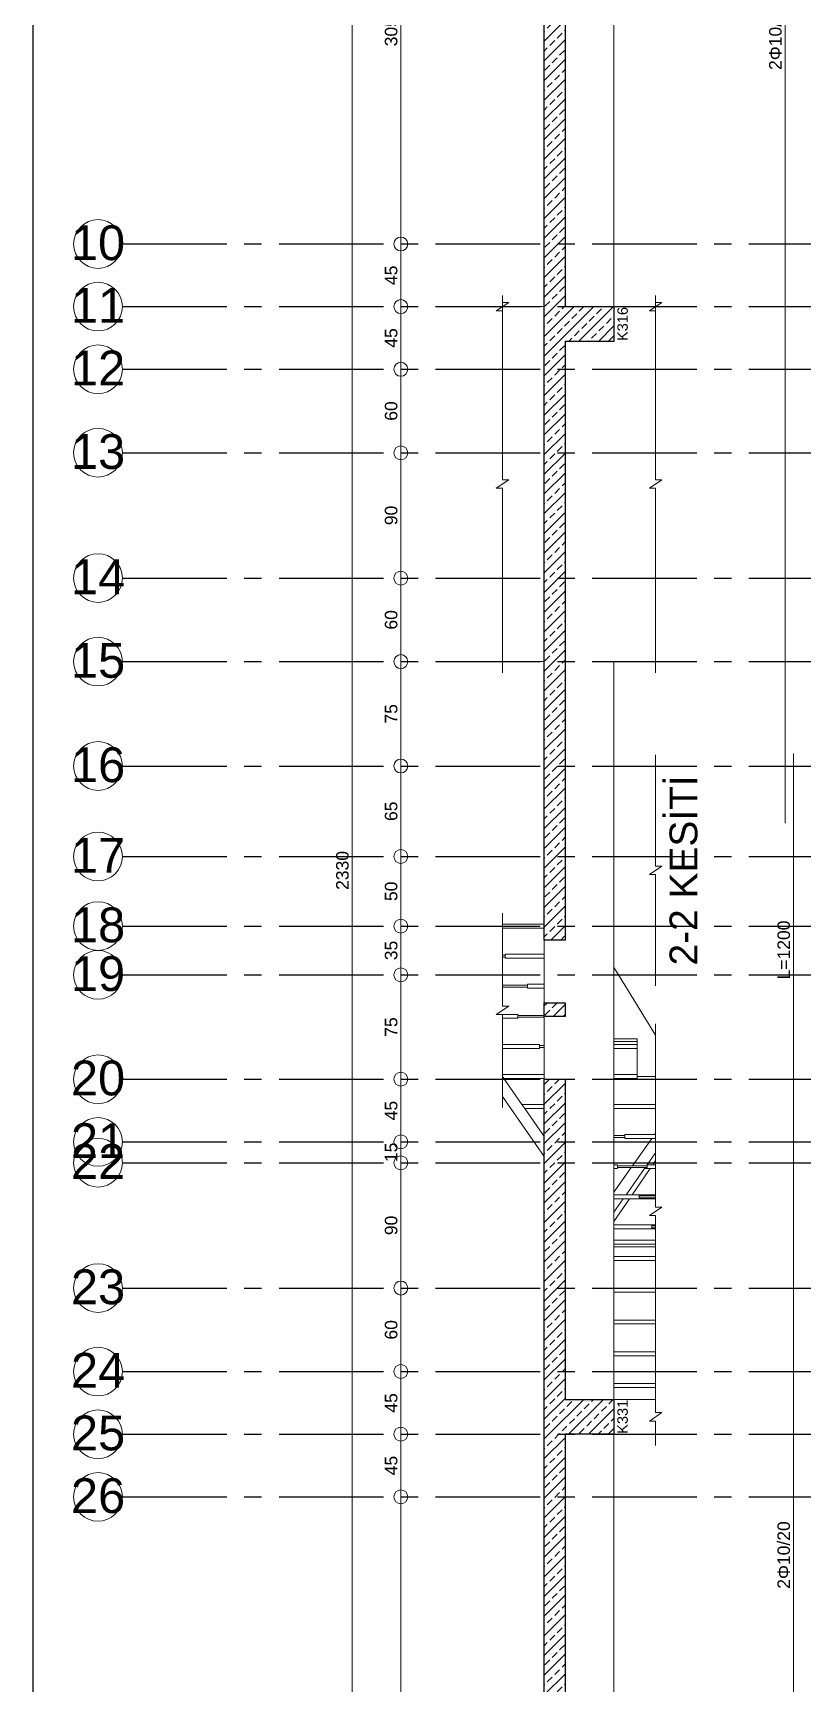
# Model space of a CAD drawing. Header units: millimetres. Extents: x 2232 to 85269, y -3593 to 5869.
# Drawn here: x 60452 to 61005, y 3523 to 4709 of the extents above; entities that cross this region are included whole.
import ezdxf

# ---------------------------------------------------------------- set-up
doc = ezdxf.new("R2010")
doc.units = ezdxf.units.MM
doc.linetypes.add('CENTER2', pattern=[112.5, 75, -12.5, 12.5, -12.5])
doc.linetypes.add('DASHDOT2', pattern=[12.7, 6.35, -3.175, 0, -3.175])
doc.layers.add('aks', color=251, linetype='DASHDOT2', lineweight=35)
for name, color, linetype in [('Donatı Topl. Uzun. Yazısı', 7, 'Continuous'), ('Donatı Yazısı', 7, 'Continuous'), ('Donatı Çizgisi', 7, 'Continuous'), ('Standart', 7, 'Continuous'), ('Ölçülendirme', 7, 'Continuous')]:
    doc.layers.add(name, color=color, linetype=linetype)
doc.styles.add('arial_1_18', font='arial.ttf', dxfattribs={"height": 0.2})
pattern_1 = [(45, (0, 0), (-7.07107, 7.07107), []), (45, (7.071, 0), (-7.07107, 7.07107), [5, -2.5])]

# ---------------------------------------------------------------- blocks, each defined once
blk = doc.blocks.new('IDE612Entity5161')
at = {"layer": 'Standart', "linetype": 'Continuous', "lineweight": -3}
h = blk.add_hatch(dxfattribs=at)
h.set_pattern_fill('ANSI33', color=171, scale=40, style=0)
h.set_pattern_definition(pattern_1)
h.paths.add_polyline_path([(-210, 2175), (-210, 1570), (-225, 1570), (-225, 2175)])
h = blk.add_hatch(dxfattribs=at)
h.set_pattern_fill('ANSI33', color=171, scale=40, style=0)
h.set_pattern_definition(pattern_1)
h.paths.add_polyline_path([(-175, 1570), (-175, 1545), (-225, 1545), (-225, 1570)])
h = blk.add_hatch(dxfattribs=at)
h.set_pattern_fill('ANSI33', color=171, scale=40, style=0)
h.set_pattern_definition(pattern_1)
h.paths.add_polyline_path([(-210, 1545), (-210, 1115), (-225, 1115), (-225, 1545)])
h = blk.add_hatch(dxfattribs=at)
h.set_pattern_fill('ANSI33', color=171, scale=40, style=0)
h.set_pattern_definition(pattern_1)
h.paths.add_polyline_path([(-210, 1070), (-210, 1060), (-225, 1060), (-225, 1070)])
h = blk.add_hatch(dxfattribs=at)
h.set_pattern_fill('ANSI33', color=171, scale=40, style=0)
h.set_pattern_definition(pattern_1)
h.paths.add_polyline_path([(-210, 1015), (-210, 785), (-225, 785), (-225, 1015)])
h = blk.add_hatch(dxfattribs=at)
h.set_pattern_fill('ANSI33', color=171, scale=40, style=0)
h.set_pattern_definition(pattern_1)
h.paths.add_polyline_path([(-175, 785), (-175, 760), (-225, 760), (-225, 785)])
h = blk.add_hatch(dxfattribs=at)
h.set_pattern_fill('ANSI33', color=171, scale=40, style=0)
h.set_pattern_definition(pattern_1)
h.paths.add_polyline_path([(-210, 760), (-210, 155), (-225, 155), (-225, 760)])
at = {"layer": 'Standart', "color": 159, "linetype": 'Continuous', "lineweight": -3}
for points in [[(-225, 1570), (-225, 2230)], [(-210, 2175), (-210, 1570)], [(-225, 1315), (-225, 1570)], [(-210, 1570), (-175, 1570)], [(-175, 1570), (-175, 1545)], [(-175, 1545), (-210, 1545)], [(-210, 1545), (-210, 1115)], [(-225, 1126.4), (-225, 1315)], [(-225, 1123.6), (-225, 1126.4)], [(-225, 1115), (-225, 1123.6)], [(-210, 1115), (-225, 1115)], [(-225, 1070), (-210, 1070)], [(-225, 1060.9), (-225, 1070)], [(-210, 1070), (-210, 1060)], [(-225, 1060), (-225, 1060.9)], [(-210, 1060), (-225, 1060)], [(-225, 1015), (-210, 1015)], [(-225, 996.8), (-225, 1015)], [(-210, 1015), (-210, 785)], [(-225, 994), (-225, 996.8)], [(-225, 975.2), (-225, 994)], [(-225, 973.8), (-225, 975.2)], [(-225, 959.4), (-225, 973.8)], [(-225, 100), (-225, 959.4)], [(-210, 785), (-175, 785)], [(-175, 785), (-175, 760)], [(-210, 760), (-210, 155)], [(-175, 760), (-210, 760)]]:
    blk.add_lwpolyline(points, dxfattribs=at)
at = {"layer": 'Standart', "color": 163, "linetype": 'Continuous', "lineweight": 5}
for points in [[(-175, 1570), (-175, 1920)], [(-225, 1570), (-255, 1570)], [(-145, 1570), (-175, 1570)], [(-225, 1315), (-255, 1315)], [(-145, 1315), (-175, 1315)], [(-175, 1240), (-175, 1315)], [(-145, 1240), (-175, 1240)], [(-175, 1095.3), (-175, 1240)], [(-225, 1126.4), (-255, 1126.4)], [(-225, 1123.6), (-255, 1123.6)], [(-225, 1104.8), (-225, 1115)], [(-253, 1104.1), (-255, 1104.1)], [(-225, 1104.8), (-253, 1104.8)], [(-253, 1104.1), (-253, 1104.8)], [(-253, 1102.7), (-253, 1104.1)], [(-225, 1102), (-225, 1104.8)], [(-253, 1102.7), (-255, 1102.7)], [(-253, 1102), (-253, 1102.7)], [(-225, 1102), (-253, 1102)], [(-225, 1083.2), (-225, 1102)], [(-175, 1044), (-175, 1095.3)], [(-171.7, 1090), (-175, 1095.3)], [(-237, 1082.5), (-255, 1082.5)], [(-237, 1081.1), (-255, 1081.1)], [(-225, 1083.2), (-237, 1083.2)], [(-237, 1082.5), (-237, 1083.2)], [(-237, 1081.1), (-237, 1082.5)], [(-237, 1080.4), (-237, 1081.1)], [(-225, 1080.4), (-237, 1080.4)], [(-225, 1080.4), (-225, 1083.2)], [(-225, 1070), (-225, 1080.4)], [(-145, 1090), (-171.7, 1090)], [(-145, 1046.7), (-171.7, 1090)], [(-244, 1061.6), (-255, 1061.6)], [(-244, 1058.8), (-255, 1058.8)], [(-244, 1060.9), (-244, 1061.6)], [(-225, 1060.9), (-244, 1060.9)], [(-244, 1059.5), (-244, 1060.9)], [(-225, 1059.5), (-244, 1059.5)], [(-244, 1058.8), (-244, 1059.5)], [(-225, 1059.5), (-225, 1060)], [(-225, 1039.3), (-225, 1059.5)], [(-175, 1044), (-158.3, 1044)], [(-175, 1042), (-175, 1044)], [(-158.3, 1042), (-158.3, 1044)], [(-228.3, 1040), (-255, 1040)], [(-228.3, 1037.2), (-255, 1037.2)], [(-228.3, 1039.3), (-228.3, 1040)], [(-225, 1039.3), (-228.3, 1039.3)], [(-228.3, 1037.9), (-228.3, 1039.3)], [(-225, 1037.9), (-228.3, 1037.9)], [(-228.3, 1037.2), (-228.3, 1037.9)], [(-225, 1037.9), (-225, 1039.3)], [(-225, 1018.4), (-225, 1037.9)], [(-158.3, 1042), (-175, 1042)], [(-175, 1040), (-175, 1042)], [(-158.3, 1040), (-175, 1040)], [(-175, 1037.2), (-175, 1040)], [(-158.3, 1037.2), (-175, 1037.2)], [(-175, 1018.4), (-175, 1037.2)], [(-158.3, 1040), (-158.3, 1042)], [(-158.3, 1037.2), (-158.3, 1040)], [(-158.3, 1018.4), (-158.3, 1037.2)], [(-225, 1018.4), (-255, 1018.4)], [(-254, 1015.6), (-255, 1017)], [(-225, 1015.6), (-254, 1015.6)], [(-241, 996.8), (-254, 1015.6)], [(-225, 1015.6), (-225, 1018.4)], [(-225, 1015), (-225, 1015.6)], [(-158.3, 1018.4), (-175, 1018.4)], [(-175, 1015.6), (-175, 1018.4)], [(-158.3, 1015.6), (-175, 1015.6)], [(-175, 1015), (-175, 1015.6)], [(-158.3, 1015), (-175, 1015)], [(-175, 996.8), (-175, 1015)], [(-158.3, 1017), (-158.3, 1018.4)], [(-145, 1017), (-158.3, 1017)], [(-158.3, 1015.6), (-158.3, 1017)], [(-158.3, 1015), (-158.3, 1015.6)], [(-145, 1015), (-158.3, 1015)], [(-225, 959.4), (-255, 1002.6)], [(-225, 996.8), (-241, 996.8)], [(-239, 994), (-241, 996.8)], [(-145, 996.8), (-175, 996.8)], [(-175, 994), (-175, 996.8)], [(-225, 994), (-239, 994)], [(-226, 975.2), (-239, 994)], [(-145, 994), (-175, 994)], [(-175, 974.5), (-175, 994)], [(-225, 975.2), (-226, 975.2)], [(-225, 973.8), (-226, 975.2)], [(-167, 974.5), (-175, 974.5)], [(-175, 973.1), (-175, 974.5)], [(-167, 973.1), (-175, 973.1)], [(-175, 953.6), (-175, 973.1)], [(-167, 974.5), (-167, 975.2)], [(-145.7, 975.2), (-167, 975.2)], [(-167, 973.1), (-167, 974.5)], [(-167, 972.4), (-167, 973.1)], [(-145.7, 975.2), (-145, 976.3)], [(-145, 975.2), (-145.7, 975.2)], [(-147.7, 972.4), (-167, 972.4)], [(-161.5, 952.9), (-147.7, 972.4)], [(-151, 953.6), (-145, 962.1)], [(-145, 972.4), (-147.7, 972.4)], [(-172.3, 953.6), (-175, 953.6)], [(-175, 950.8), (-175, 953.6)], [(-175, 933.8), (-162.5, 951.5)], [(-172.3, 950.8), (-175, 950.8)], [(-175, 933.8), (-175, 950.8)], [(-172.3, 952.9), (-172.3, 953.6)], [(-172.3, 951.5), (-172.3, 952.9)], [(-161.5, 952.9), (-172.3, 952.9)], [(-172.3, 950.8), (-172.3, 951.5)], [(-162.5, 951.5), (-172.3, 951.5)], [(-166.2, 932), (-153, 950.8)], [(-152.5, 951.5), (-162.5, 951.5)], [(-161.9, 932), (-149, 950.8)], [(-151.5, 952.9), (-161.5, 952.9)], [(-153, 950.8), (-152.5, 951.5)], [(-151, 950.8), (-153, 950.8)], [(-151, 951.5), (-152.5, 951.5)], [(-151.5, 952.9), (-151, 953.6)], [(-151, 952.9), (-151.5, 952.9)], [(-151, 952.9), (-151, 953.6)], [(-147.1, 953.6), (-151, 953.6)], [(-151, 951.5), (-151, 952.9)], [(-151, 950.8), (-151, 951.5)], [(-149, 950.8), (-151, 950.8)], [(-145, 950.8), (-149, 950.8)], [(-147.1, 953.6), (-145, 956.7)], [(-145, 953.6), (-147.1, 953.6)], [(-175, 932), (-175, 933.8)], [(-175, 929.2), (-175, 932)], [(-166.2, 932), (-175, 932)], [(-175, 919.6), (-168.2, 929.2)], [(-175, 912.8), (-163.8, 929.2)], [(-175, 919.6), (-175, 929.2)], [(-168.2, 929.2), (-175, 929.2)], [(-163.8, 929.2), (-168.2, 929.2)], [(-161.9, 932), (-166.2, 932)], [(-156.7, 929.2), (-163.8, 929.2)], [(-156.7, 932), (-161.9, 932)], [(-145, 932), (-156.7, 932)], [(-156.7, 931.3), (-156.7, 932)], [(-145, 931.3), (-156.7, 931.3)], [(-156.7, 929.9), (-156.7, 931.3)], [(-145, 929.9), (-156.7, 929.9)], [(-156.7, 929.2), (-156.7, 929.9)], [(-145, 929.2), (-156.7, 929.2)], [(-175, 912.8), (-175, 919.6)], [(-175, 910.4), (-175, 912.8)], [(-147.7, 910.4), (-175, 910.4)], [(-175, 907.6), (-175, 910.4)], [(-147.7, 907.6), (-175, 907.6)], [(-175, 899.4), (-175, 907.6)], [(-145, 910.4), (-147.7, 910.4)], [(-147.7, 909.7), (-147.7, 910.4)], [(-145, 909.7), (-147.7, 909.7)], [(-147.7, 908.3), (-147.7, 909.7)], [(-145, 908.3), (-147.7, 908.3)], [(-147.7, 907.6), (-147.7, 908.3)], [(-145, 907.6), (-147.7, 907.6)], [(-145, 899.4), (-175, 899.4)], [(-175, 896.6), (-175, 899.4)], [(-145, 896.6), (-175, 896.6)], [(-175, 894.6), (-175, 896.6)], [(-145, 894.6), (-175, 894.6)], [(-175, 887.6), (-175, 894.6)], [(-145, 887.6), (-175, 887.6)], [(-175, 884.8), (-175, 887.6)], [(-145, 884.8), (-175, 884.8)], [(-175, 864.8), (-175, 884.8)], [(-145, 864.8), (-175, 864.8)], [(-175, 862), (-175, 864.8)], [(-145, 862), (-175, 862)], [(-175, 842), (-175, 862)], [(-145, 842), (-175, 842)], [(-175, 839.2), (-175, 842)], [(-145, 839.2), (-175, 839.2)], [(-175, 819.2), (-175, 839.2)], [(-145, 819.2), (-175, 819.2)], [(-175, 816.4), (-175, 819.2)], [(-145, 816.4), (-175, 816.4)], [(-175, 796.4), (-175, 816.4)], [(-145, 796.4), (-175, 796.4)], [(-175, 793.6), (-175, 796.4)], [(-175, 785), (-175, 793.6)], [(-145, 793.6), (-175, 793.6)], [(-145, 785), (-175, 785)], [(-145, 760), (-175, 760)], [(-175, 410), (-175, 760)]]:
    blk.add_lwpolyline(points, dxfattribs=at)
at = {"layer": 'Standart', "color": 1, "linetype": 'Continuous', "lineweight": 5}
for points in [[(-255, 1445.5), (-255, 1578)], [(-255, 1573), (-255, 1578)], [(-145, 1573), (-145, 1578)], [(-145, 1445.5), (-145, 1578)], [(-259.5, 1567), (-250.5, 1573)], [(-255, 1567), (-259.5, 1567)], [(-250.5, 1573), (-255, 1573)], [(-255, 1562), (-255, 1567)], [(-149.5, 1567), (-140.5, 1573)], [(-145, 1567), (-149.5, 1567)], [(-140.5, 1573), (-145, 1573)], [(-145, 1562), (-145, 1567)], [(-259.5, 1439.5), (-250.5, 1445.5)], [(-255, 1439.5), (-259.5, 1439.5)], [(-250.5, 1445.5), (-255, 1445.5)], [(-255, 1307), (-255, 1439.5)], [(-149.5, 1439.5), (-140.5, 1445.5)], [(-145, 1439.5), (-149.5, 1439.5)], [(-140.5, 1445.5), (-145, 1445.5)], [(-145, 1307), (-145, 1439.5)], [(-145, 1168), (-145, 1248)], [(-149.5, 1162), (-140.5, 1168)], [(-140.5, 1168), (-145, 1168)], [(-145, 1162), (-149.5, 1162)], [(-145, 1082), (-145, 1162)], [(-255, 1067.5), (-255, 1134.4)], [(-259.5, 1061.5), (-250.5, 1067.5)], [(-250.5, 1067.5), (-255, 1067.5)], [(-255, 1061.5), (-259.5, 1061.5)], [(-255, 994.6), (-255, 1061.5)], [(-145, 923.1), (-145, 1054.7)], [(-149.5, 917.1), (-140.5, 923.1)], [(-145, 917.1), (-149.5, 917.1)], [(-140.5, 923.1), (-145, 923.1)], [(-145, 785.6), (-145, 917.1)], [(-145, 775.5), (-145, 793)], [(-149.5, 769.5), (-140.5, 775.5)], [(-140.5, 775.5), (-145, 775.5)], [(-145, 769.5), (-149.5, 769.5)], [(-145, 752), (-145, 769.5)]]:
    blk.add_lwpolyline(points, dxfattribs=at)
at = {"layer": 'Standart', "color": 250, "linetype": 'Continuous', "lineweight": 5, "style": 'arial_1_18'}
for s, p in [('K316', (-165, 1545.3)), ('K331', (-165, 760.3))]:
    blk.add_text(s, height=7.5, rotation=90, dxfattribs=at).set_placement(p)
at = {"layer": 'Standart', "color": 166, "linetype": 'Continuous', "lineweight": 5, "style": 'arial_1_18'}
blk.add_text('2-2 KESİTİ', height=20, rotation=90, dxfattribs=at).set_placement((-115, 1096.7))
blk = doc.blocks.new('IDE612Entity5269')
at = {"layer": 'aks', "color": 251, "linetype": 'CENTER2', "lineweight": -3}
blk.add_lwpolyline([(-528, 1240), (0, 1240)], dxfattribs=at)
blk = doc.blocks.new('IDE612Entity5272')
at = {"layer": 'aks', "color": 30, "linetype": 'Continuous', "lineweight": 5}
blk.add_circle((-545.5, 1240), 17.5, dxfattribs=at)
blk = doc.blocks.new('IDE612Entity5273')
at = {"layer": 'aks', "color": 1, "linetype": 'Continuous', "lineweight": 5, "style": 'arial_1_18'}
blk.add_text('16', height=25, dxfattribs=at).set_placement((-564.9, 1228.4))
blk = doc.blocks.new('IDE612Entity5276')
at = {"layer": 'aks', "color": 251, "linetype": 'CENTER2', "lineweight": -3}
blk.add_lwpolyline([(-528, 1090), (0, 1090)], dxfattribs=at)
blk = doc.blocks.new('IDE612Entity5279')
at = {"layer": 'aks', "color": 30, "linetype": 'Continuous', "lineweight": 5}
blk.add_circle((-545.5, 1090), 17.5, dxfattribs=at)
blk = doc.blocks.new('IDE612Entity5280')
at = {"layer": 'aks', "color": 1, "linetype": 'Continuous', "lineweight": 5, "style": 'arial_1_18'}
blk.add_text('19', height=25, dxfattribs=at).set_placement((-564.9, 1078.4))
blk = doc.blocks.new('IDE612Entity5283')
at = {"layer": 'aks', "color": 251, "linetype": 'CENTER2', "lineweight": -3}
blk.add_lwpolyline([(-528, 865), (0, 865)], dxfattribs=at)
blk = doc.blocks.new('IDE612Entity5286')
at = {"layer": 'aks', "color": 30, "linetype": 'Continuous', "lineweight": 5}
blk.add_circle((-545.5, 865), 17.5, dxfattribs=at)
blk = doc.blocks.new('IDE612Entity5287')
at = {"layer": 'aks', "color": 1, "linetype": 'Continuous', "lineweight": 5, "style": 'arial_1_18'}
blk.add_text('23', height=25, dxfattribs=at).set_placement((-564.9, 853.4))
blk = doc.blocks.new('IDE612Entity5290')
at = {"layer": 'aks', "color": 251, "linetype": 'CENTER2', "lineweight": -3}
blk.add_lwpolyline([(-528, 715), (0, 715)], dxfattribs=at)
blk = doc.blocks.new('IDE612Entity5293')
at = {"layer": 'aks', "color": 30, "linetype": 'Continuous', "lineweight": 5}
blk.add_circle((-545.5, 715), 17.5, dxfattribs=at)
blk = doc.blocks.new('IDE612Entity5294')
at = {"layer": 'aks', "color": 1, "linetype": 'Continuous', "lineweight": 5, "style": 'arial_1_18'}
blk.add_text('26', height=25, dxfattribs=at).set_placement((-564.9, 703.4))
blk = doc.blocks.new('IDE612Entity5297')
at = {"layer": 'aks', "color": 251, "linetype": 'CENTER2', "lineweight": -3}
blk.add_lwpolyline([(-528, 970), (0, 970)], dxfattribs=at)
blk = doc.blocks.new('IDE612Entity5300')
at = {"layer": 'aks', "color": 30, "linetype": 'Continuous', "lineweight": 5}
blk.add_circle((-545.5, 970), 17.5, dxfattribs=at)
blk = doc.blocks.new('IDE612Entity5301')
at = {"layer": 'aks', "color": 1, "linetype": 'Continuous', "lineweight": 5, "style": 'arial_1_18'}
blk.add_text('21', height=25, dxfattribs=at).set_placement((-564.9, 958.4))
blk = doc.blocks.new('IDE612Entity5304')
at = {"layer": 'aks', "color": 251, "linetype": 'CENTER2', "lineweight": -3}
blk.add_lwpolyline([(-528, 1125), (0, 1125)], dxfattribs=at)
blk = doc.blocks.new('IDE612Entity5307')
at = {"layer": 'aks', "color": 30, "linetype": 'Continuous', "lineweight": 5}
blk.add_circle((-545.5, 1125), 17.5, dxfattribs=at)
blk = doc.blocks.new('IDE612Entity5308')
at = {"layer": 'aks', "color": 1, "linetype": 'Continuous', "lineweight": 5, "style": 'arial_1_18'}
blk.add_text('18', height=25, dxfattribs=at).set_placement((-564.9, 1113.4))
blk = doc.blocks.new('IDE612Entity5311')
at = {"layer": 'aks', "color": 251, "linetype": 'CENTER2', "lineweight": -3}
blk.add_lwpolyline([(-528, 1015), (0, 1015)], dxfattribs=at)
blk = doc.blocks.new('IDE612Entity5314')
at = {"layer": 'aks', "color": 30, "linetype": 'Continuous', "lineweight": 5}
blk.add_circle((-545.5, 1015), 17.5, dxfattribs=at)
blk = doc.blocks.new('IDE612Entity5315')
at = {"layer": 'aks', "color": 1, "linetype": 'Continuous', "lineweight": 5, "style": 'arial_1_18'}
blk.add_text('20', height=25, dxfattribs=at).set_placement((-564.9, 1003.4))
blk = doc.blocks.new('IDE612Entity5318')
at = {"layer": 'aks', "color": 251, "linetype": 'CENTER2', "lineweight": -3}
blk.add_lwpolyline([(-528, 760), (0, 760)], dxfattribs=at)
blk = doc.blocks.new('IDE612Entity5321')
at = {"layer": 'aks', "color": 30, "linetype": 'Continuous', "lineweight": 5}
blk.add_circle((-545.5, 760), 17.5, dxfattribs=at)
blk = doc.blocks.new('IDE612Entity5322')
at = {"layer": 'aks', "color": 1, "linetype": 'Continuous', "lineweight": 5, "style": 'arial_1_18'}
blk.add_text('25', height=25, dxfattribs=at).set_placement((-564.9, 748.4))
blk = doc.blocks.new('IDE612Entity5339')
at = {"layer": 'aks', "color": 251, "linetype": 'CENTER2', "lineweight": -3}
blk.add_lwpolyline([(-528, 955), (0, 955)], dxfattribs=at)
blk = doc.blocks.new('IDE612Entity5342')
at = {"layer": 'aks', "color": 30, "linetype": 'Continuous', "lineweight": 5}
blk.add_circle((-545.5, 955), 17.5, dxfattribs=at)
blk = doc.blocks.new('IDE612Entity5343')
at = {"layer": 'aks', "color": 1, "linetype": 'Continuous', "lineweight": 5, "style": 'arial_1_18'}
blk.add_text('22', height=25, dxfattribs=at).set_placement((-564.9, 943.4))
blk = doc.blocks.new('IDE612Entity5346')
at = {"layer": 'aks', "color": 251, "linetype": 'CENTER2', "lineweight": -3}
blk.add_lwpolyline([(-528, 805), (0, 805)], dxfattribs=at)
blk = doc.blocks.new('IDE612Entity5349')
at = {"layer": 'aks', "color": 30, "linetype": 'Continuous', "lineweight": 5}
blk.add_circle((-545.5, 805), 17.5, dxfattribs=at)
blk = doc.blocks.new('IDE612Entity5350')
at = {"layer": 'aks', "color": 1, "linetype": 'Continuous', "lineweight": 5, "style": 'arial_1_18'}
blk.add_text('24', height=25, dxfattribs=at).set_placement((-564.9, 793.4))
blk = doc.blocks.new('IDE612Entity5416')
at = {"layer": 'aks', "color": 251, "linetype": 'CENTER2', "lineweight": -3}
blk.add_lwpolyline([(-528, 1375), (0, 1375)], dxfattribs=at)
blk = doc.blocks.new('IDE612Entity5419')
at = {"layer": 'aks', "color": 30, "linetype": 'Continuous', "lineweight": 5}
blk.add_circle((-545.5, 1375), 17.5, dxfattribs=at)
blk = doc.blocks.new('IDE612Entity5420')
at = {"layer": 'aks', "color": 1, "linetype": 'Continuous', "lineweight": 5, "style": 'arial_1_18'}
blk.add_text('14', height=25, dxfattribs=at).set_placement((-564.9, 1363.4))
blk = doc.blocks.new('IDE612Entity5423')
at = {"layer": 'aks', "color": 251, "linetype": 'CENTER2', "lineweight": -3}
blk.add_lwpolyline([(-528, 1525), (0, 1525)], dxfattribs=at)
blk = doc.blocks.new('IDE612Entity5426')
at = {"layer": 'aks', "color": 30, "linetype": 'Continuous', "lineweight": 5}
blk.add_circle((-545.5, 1525), 17.5, dxfattribs=at)
blk = doc.blocks.new('IDE612Entity5427')
at = {"layer": 'aks', "color": 1, "linetype": 'Continuous', "lineweight": 5, "style": 'arial_1_18'}
blk.add_text('12', height=25, dxfattribs=at).set_placement((-564.9, 1513.4))
blk = doc.blocks.new('IDE612Entity5430')
at = {"layer": 'aks', "color": 251, "linetype": 'CENTER2', "lineweight": -3}
blk.add_lwpolyline([(-528, 1315), (0, 1315)], dxfattribs=at)
blk = doc.blocks.new('IDE612Entity5433')
at = {"layer": 'aks', "color": 30, "linetype": 'Continuous', "lineweight": 5}
blk.add_circle((-545.5, 1315), 17.5, dxfattribs=at)
blk = doc.blocks.new('IDE612Entity5434')
at = {"layer": 'aks', "color": 1, "linetype": 'Continuous', "lineweight": 5, "style": 'arial_1_18'}
blk.add_text('15', height=25, dxfattribs=at).set_placement((-564.9, 1303.4))
blk = doc.blocks.new('IDE612Entity5437')
at = {"layer": 'aks', "color": 251, "linetype": 'CENTER2', "lineweight": -3}
blk.add_lwpolyline([(-528, 1570), (0, 1570)], dxfattribs=at)
blk = doc.blocks.new('IDE612Entity5440')
at = {"layer": 'aks', "color": 30, "linetype": 'Continuous', "lineweight": 5}
blk.add_circle((-545.5, 1570), 17.5, dxfattribs=at)
blk = doc.blocks.new('IDE612Entity5441')
at = {"layer": 'aks', "color": 1, "linetype": 'Continuous', "lineweight": 5, "style": 'arial_1_18'}
blk.add_text('11', height=25, dxfattribs=at).set_placement((-564.9, 1558.4))
blk = doc.blocks.new('IDE612Entity5444')
at = {"layer": 'aks', "color": 251, "linetype": 'CENTER2', "lineweight": -3}
blk.add_lwpolyline([(-528, 1465), (0, 1465)], dxfattribs=at)
blk = doc.blocks.new('IDE612Entity5447')
at = {"layer": 'aks', "color": 30, "linetype": 'Continuous', "lineweight": 5}
blk.add_circle((-545.5, 1465), 17.5, dxfattribs=at)
blk = doc.blocks.new('IDE612Entity5448')
at = {"layer": 'aks', "color": 1, "linetype": 'Continuous', "lineweight": 5, "style": 'arial_1_18'}
blk.add_text('13', height=25, dxfattribs=at).set_placement((-564.9, 1453.4))
blk = doc.blocks.new('IDE612Entity5451')
at = {"layer": 'aks', "color": 251, "linetype": 'CENTER2', "lineweight": -3}
blk.add_lwpolyline([(-528, 1615), (0, 1615)], dxfattribs=at)
blk = doc.blocks.new('IDE612Entity5454')
at = {"layer": 'aks', "color": 30, "linetype": 'Continuous', "lineweight": 5}
blk.add_circle((-545.5, 1615), 17.5, dxfattribs=at)
blk = doc.blocks.new('IDE612Entity5455')
at = {"layer": 'aks', "color": 1, "linetype": 'Continuous', "lineweight": 5, "style": 'arial_1_18'}
blk.add_text('10', height=25, dxfattribs=at).set_placement((-564.9, 1603.4))
blk = doc.blocks.new('IDE612Entity5563')
at = {"layer": 'aks', "color": 251, "linetype": 'CENTER2', "lineweight": -3}
blk.add_lwpolyline([(-528, 1175), (0, 1175)], dxfattribs=at)
blk = doc.blocks.new('IDE612Entity5566')
at = {"layer": 'aks', "color": 30, "linetype": 'Continuous', "lineweight": 5}
blk.add_circle((-545.5, 1175), 17.5, dxfattribs=at)
blk = doc.blocks.new('IDE612Entity5567')
at = {"layer": 'aks', "color": 1, "linetype": 'Continuous', "lineweight": 5, "style": 'arial_1_18'}
blk.add_text('17', height=25, dxfattribs=at).set_placement((-564.9, 1163.4))
blk = doc.blocks.new('IDE612Entity6481')
at = {"layer": 'Ölçülendirme', "color": 1, "linetype": 'Continuous', "lineweight": 5}
for points in [[(-363, -8), (-363, 2338)], [(-328, -8), (-328, 2338)]]:
    blk.add_lwpolyline(points, dxfattribs=at)
for centre in [(-328, 1615), (-328, 1570), (-328, 1525), (-328, 1465), (-328, 1375), (-328, 1315), (-328, 1240), (-328, 1175), (-328, 1125), (-328, 1090), (-328, 1015), (-328, 970), (-328, 955), (-328, 865), (-328, 805), (-328, 760), (-328, 715)]:
    blk.add_circle(centre, 5, dxfattribs=at)
at = {"layer": 'Ölçülendirme', "color": 1, "linetype": 'Continuous', "lineweight": 5, "style": 'arial_1_18'}
for s, p in [('305', (-330.5, 1757)), ('45', (-330.5, 1585.5)), ('45', (-330.5, 1540.5)), ('60', (-330.5, 1488)), ('90', (-330.5, 1413)), ('60', (-330.5, 1338)), ('75', (-330.5, 1270.5)), ('65', (-330.5, 1200.5)), ('2330', (-365.5, 1151)), ('50', (-330.5, 1143)), ('35', (-330.5, 1100.5)), ('75', (-330.5, 1045.5)), ('45', (-330.5, 985.5)), ('15', (-330.5, 955.5)), ('90', (-330.5, 903)), ('60', (-330.5, 828)), ('45', (-330.5, 775.5)), ('45', (-330.5, 730.5))]:
    blk.add_text(s, height=9, rotation=90, dxfattribs=at).set_placement(p)
blk = doc.blocks.new('IDE612Entity6497')
at = {"layer": 'Donatı Çizgisi', "color": 5, "linetype": 'Continuous', "lineweight": 5}
for points in [[(-52, 1199), (-52, 2281)], [(-46, 49), (-46, 1249)]]:
    blk.add_lwpolyline(points, dxfattribs=at)
at = {"layer": 'Donatı Topl. Uzun. Yazısı', "color": 1, "linetype": 'Continuous', "lineweight": 5, "style": 'arial_1_18'}
blk.add_text('L=1200', height=9, rotation=90, dxfattribs=at).set_placement((-48.5, 1086.7))
at = {"layer": 'Donatı Yazısı', "color": 5, "linetype": 'Continuous', "lineweight": 5, "style": 'arial_1_18'}
for p in [(-54.5, 1740), (-48.5, 649)]:
    blk.add_text('2Φ10/20', height=9, rotation=90, dxfattribs=at).set_placement(p)

msp = doc.modelspace()

# ---------------------------------------------------------------- linework, layer by layer
msp.add_line((60452.4, 1368.7), (60452.4, 5868.7))

# ---------------------------------------------------------------- block references
at = {"layer": 'aks'}
for name in ['IDE612Entity5454', 'IDE612Entity5455', 'IDE612Entity5451', 'IDE612Entity5440', 'IDE612Entity5441', 'IDE612Entity5437', 'IDE612Entity5426', 'IDE612Entity5427', 'IDE612Entity5423', 'IDE612Entity5447', 'IDE612Entity5448', 'IDE612Entity5444', 'IDE612Entity5419', 'IDE612Entity5420', 'IDE612Entity5416', 'IDE612Entity5433', 'IDE612Entity5434', 'IDE612Entity5430', 'IDE612Entity5272', 'IDE612Entity5273', 'IDE612Entity5269', 'IDE612Entity5566', 'IDE612Entity5567', 'IDE612Entity5563', 'IDE612Entity5307', 'IDE612Entity5308', 'IDE612Entity5304', 'IDE612Entity5279', 'IDE612Entity5280', 'IDE612Entity5276', 'IDE612Entity5314', 'IDE612Entity5315', 'IDE612Entity5311', 'IDE612Entity5301', 'IDE612Entity5300', 'IDE612Entity5342', 'IDE612Entity5343', 'IDE612Entity5297', 'IDE612Entity5339', 'IDE612Entity5287', 'IDE612Entity5286', 'IDE612Entity5283', 'IDE612Entity5350', 'IDE612Entity5349', 'IDE612Entity5346', 'IDE612Entity5322', 'IDE612Entity5321', 'IDE612Entity5318', 'IDE612Entity5294', 'IDE612Entity5293', 'IDE612Entity5290']:
    msp.add_blockref(name, (61044.6, 2942.9), dxfattribs=at)
at = {"layer": 'Standart'}
for name in ['IDE612Entity6497', 'IDE612Entity5161', 'IDE612Entity6481']:
    msp.add_blockref(name, (61044.6, 2942.9), dxfattribs=at)

doc.saveas('drawing.dxf')
